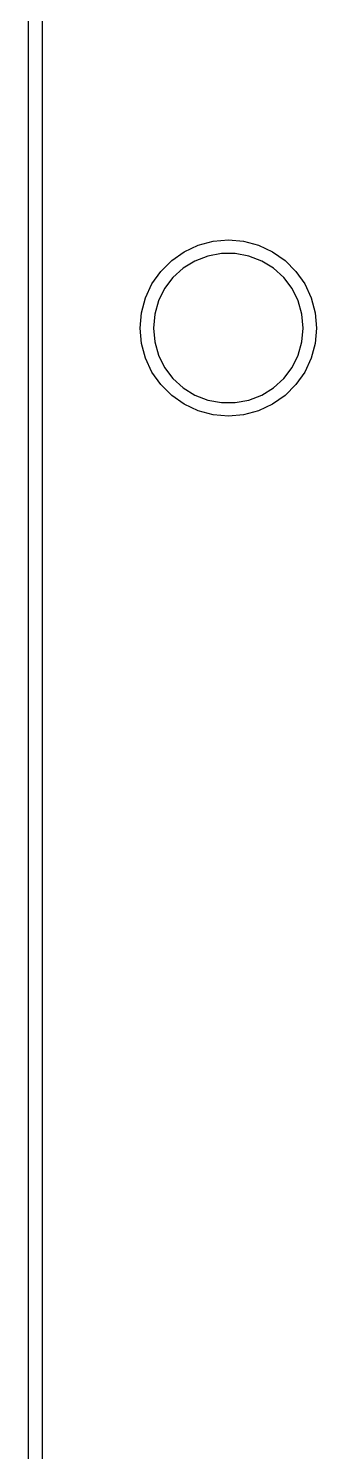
# Model space of a CAD drawing. Extents: x 0 to 6.5, y -7.51 to 0.
# Drawn here: x -0.004 to 0.163, y -5.267 to -4.44 of the extents above; entities that cross this region are included whole.
import ezdxf

# ---------------------------------------------------------------- set-up
doc = ezdxf.new("R2010")
doc.units = 0
doc.header["$MEASUREMENT"] = 0
doc.layers.add('BLACK', color=7, linetype='CONTINUOUS')

msp = doc.modelspace()

# ---------------------------------------------------------------- linework, layer by layer
at = {"layer": 'BLACK', "linetype": 'CONTINUOUS'}
for p, q in [((-0.00394, -5.62917), (-0.00394, -1.87639)), ((0.00394, -1.87866), (0.00394, -5.62689)), ((0.09458, -4.56574), (0.1032, -4.56343)), ((0.1032, -4.56343), (0.11209, -4.56265)), ((0.11209, -4.56265), (0.12097, -4.56343)), ((0.12097, -4.56343), (0.12959, -4.56574)), ((0.07919, -4.57462), (0.0865, -4.56951)), ((0.0865, -4.56951), (0.09458, -4.56574)), ((0.10018, -4.572), (0.0927, -4.5749)), ((0.10807, -4.57052), (0.10018, -4.572)), ((0.1161, -4.57052), (0.10807, -4.57052)), ((0.12399, -4.572), (0.1161, -4.57052)), ((0.13147, -4.5749), (0.12399, -4.572)), ((0.12959, -4.56574), (0.13768, -4.56951)), ((0.13768, -4.56951), (0.14498, -4.57462)), ((0.07288, -4.58093), (0.07919, -4.57462)), ((0.08588, -4.57912), (0.07994, -4.58453)), ((0.0927, -4.5749), (0.08588, -4.57912)), ((0.1383, -4.57912), (0.13147, -4.5749)), ((0.14423, -4.58453), (0.1383, -4.57912)), ((0.14498, -4.57462), (0.15129, -4.58093)), ((0.06399, -4.59632), (0.06776, -4.58824)), ((0.06776, -4.58824), (0.07288, -4.58093)), ((0.07994, -4.58453), (0.07511, -4.59093)), ((0.14906, -4.59093), (0.14423, -4.58453)), ((0.15129, -4.58093), (0.15641, -4.58824)), ((0.15641, -4.58824), (0.16018, -4.59632)), ((0.06168, -4.60494), (0.06399, -4.59632)), ((0.07511, -4.59093), (0.07153, -4.59812)), ((0.15264, -4.59812), (0.14906, -4.59093)), ((0.16018, -4.59632), (0.16249, -4.60494)), ((0.0609, -4.61383), (0.06168, -4.60494)), ((0.07153, -4.59812), (0.06933, -4.60584)), ((0.15484, -4.60584), (0.15264, -4.59812)), ((0.16249, -4.60494), (0.16327, -4.61383)), ((0.06933, -4.60584), (0.06859, -4.61383)), ((0.15558, -4.61383), (0.15484, -4.60584)), ((0.06168, -4.62272), (0.0609, -4.61383)), ((0.06859, -4.61383), (0.06933, -4.62182)), ((0.15484, -4.62182), (0.15558, -4.61383)), ((0.16327, -4.61383), (0.16249, -4.62272)), ((0.06399, -4.63133), (0.06168, -4.62272)), ((0.06933, -4.62182), (0.07153, -4.62954)), ((0.07153, -4.62954), (0.07511, -4.63673)), ((0.14906, -4.63673), (0.15264, -4.62954)), ((0.15264, -4.62954), (0.15484, -4.62182)), ((0.16249, -4.62272), (0.16018, -4.63133)), ((0.06776, -4.63942), (0.06399, -4.63133)), ((0.07511, -4.63673), (0.07994, -4.64313)), ((0.14423, -4.64313), (0.14906, -4.63673)), ((0.16018, -4.63133), (0.15641, -4.63942)), ((0.07288, -4.64673), (0.06776, -4.63942)), ((0.07994, -4.64313), (0.08588, -4.64854)), ((0.1383, -4.64854), (0.14423, -4.64313)), ((0.15641, -4.63942), (0.15129, -4.64673)), ((0.07919, -4.65304), (0.07288, -4.64673)), ((0.0865, -4.65815), (0.07919, -4.65304)), ((0.08588, -4.64854), (0.0927, -4.65276)), ((0.0927, -4.65276), (0.10018, -4.65566)), ((0.12399, -4.65566), (0.13147, -4.65276)), ((0.13147, -4.65276), (0.1383, -4.64854)), ((0.14498, -4.65304), (0.13768, -4.65815)), ((0.15129, -4.64673), (0.14498, -4.65304)), ((0.09458, -4.66192), (0.0865, -4.65815)), ((0.1032, -4.66423), (0.09458, -4.66192)), ((0.10018, -4.65566), (0.10807, -4.65714)), ((0.10807, -4.65714), (0.1161, -4.65714)), ((0.1161, -4.65714), (0.12399, -4.65566)), ((0.12959, -4.66192), (0.12097, -4.66423)), ((0.13768, -4.65815), (0.12959, -4.66192)), ((0.11209, -4.66501), (0.1032, -4.66423)), ((0.12097, -4.66423), (0.11209, -4.66501))]:
    msp.add_line(p, q, dxfattribs=at)

doc.saveas('drawing.dxf')
